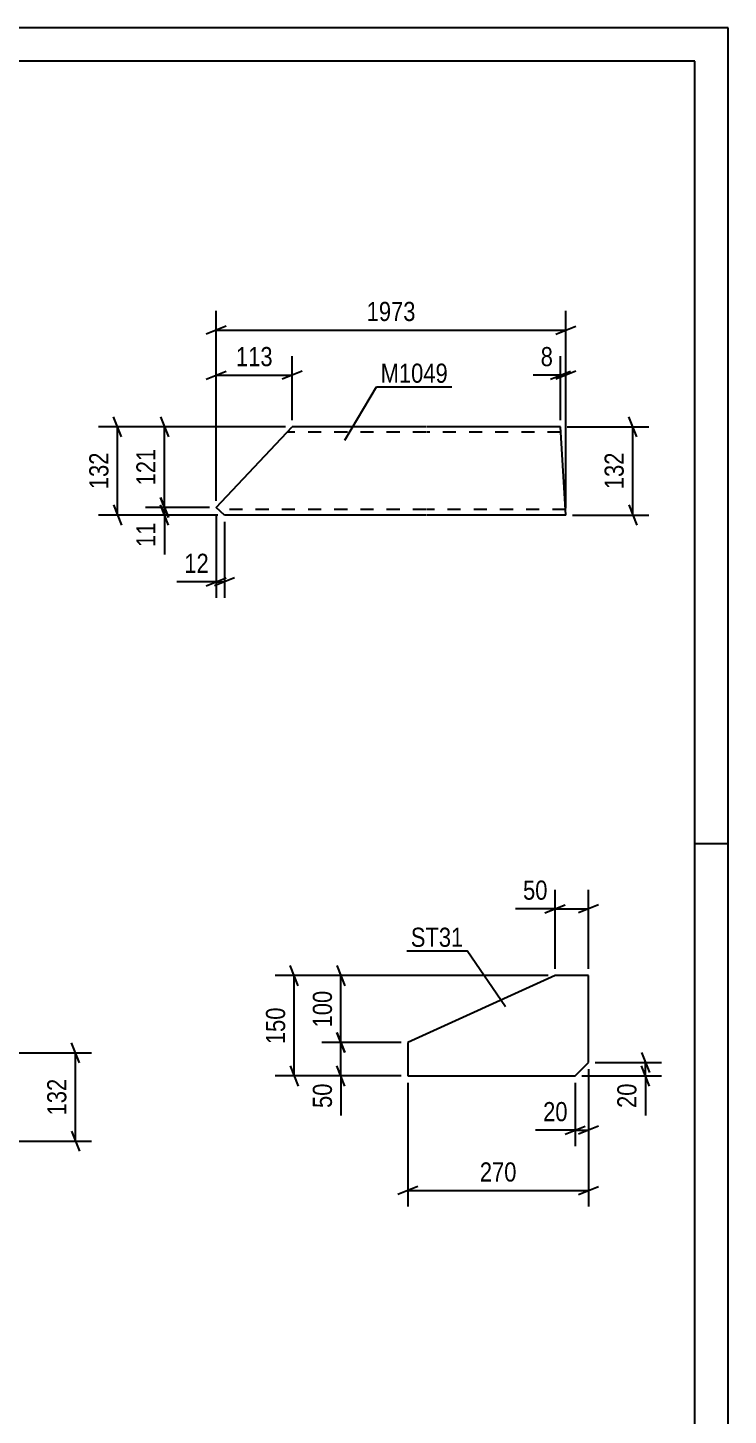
# Model space of a CAD drawing. Header units: millimetres. Extents: x 0 to 594, y 0 to 420.
# Drawn here: x 489.3 to 594, y 212.6 to 420 of the extents above; entities that cross this region are included whole.
import ezdxf

# ---------------------------------------------------------------- set-up
doc = ezdxf.new("R2010")
doc.units = ezdxf.units.MM
doc.linetypes.add('DXK_LINE_DOT2', pattern=[3.9198, 1.9599, -1.9599])
doc.styles.add('Arial Narrow', font='ARIALN.TTF', dxfattribs={"height": 0.2})

# ---------------------------------------------------------------- blocks, each defined once
blk = doc.blocks.new('Unknown-761545609-1163')
at = {"color": 5, "linetype": 'Continuous'}
for p, q in [((594, 420), (0, 420)), ((594, 0), (594, 420)), ((589, 415), (5, 415)), ((589, 5), (589, 415)), ((594, 298), (589, 298))]:
    blk.add_line(p, q, dxfattribs=at)
blk = doc.blocks.new('Part-761545609-13617 - 13616')
at = {"color": 2, "linetype": 'Continuous'}
for p, q in [((517.46, 348.3), (528.81, 360.36)), ((548.81, 360.36), (528.81, 360.36)), ((568.91, 360.36), (548.91, 360.36)), ((569.72, 347.16), (568.91, 360.36)), ((518.67, 347.16), (517.46, 348.3)), ((548.81, 347.16), (518.67, 347.16)), ((569.72, 347.16), (548.91, 347.16))]:
    blk.add_line(p, q, dxfattribs=at)
at = {"color": 7, "linetype": 'DXK_LINE_DOT2'}
for p, q in [((548.81, 359.56), (528.06, 359.56)), ((568.96, 359.56), (548.91, 359.56)), ((548.81, 347.96), (517.82, 347.96)), ((569.67, 347.96), (548.91, 347.96)), ((569.67, 347.96), (569.67, 348.02))]:
    blk.add_line(p, q, dxfattribs=at)
blk = doc.blocks.new('Part-761545609-13827 - 13826')
at = {"color": 2, "linetype": 'Continuous'}
for p, q in [((568.1, 278.3), (546.1, 268.3)), ((573.1, 278.3), (568.1, 278.3)), ((573.1, 265.3), (573.1, 278.3)), ((546.1, 268.3), (546.1, 263.3)), ((571.1, 263.3), (573.1, 265.3)), ((546.1, 263.3), (571.1, 263.3))]:
    blk.add_line(p, q, dxfattribs=at)
blk = doc.blocks.new('StraightDimension-761545609-16827 - 13616')
at = {"color": 7, "linetype": 'Continuous'}
for p, q in [((509.12, 361.86), (510.32, 358.86)), ((527.81, 360.36), (506.87, 360.36)), ((509.72, 348.3), (509.72, 360.36)), ((510.32, 346.8), (509.12, 349.8)), ((516.46, 348.3), (506.87, 348.3))]:
    blk.add_line(p, q, dxfattribs=at)
at = {"color": 0}
blk.add_wipeout([(508.97, 357.67), (504.77, 357.67), (504.77, 350.99), (508.97, 350.99)], dxfattribs=at)
at = {"color": 3, "style": 'Arial Narrow'}
blk.add_text('121', height=2.863, rotation=90.0002, dxfattribs=at).set_placement((508.37, 351.59))
blk = doc.blocks.new('StraightDimension-761545609-13938 - 13616')
at = {"color": 7, "linetype": 'Continuous'}
for p, q in [((517.46, 347.3), (517.46, 334.76)), ((518.67, 346.16), (518.67, 334.76)), ((515.96, 336.56), (518.96, 337.76)), ((520.17, 337.76), (517.17, 336.56)), ((517.46, 337.16), (518.67, 337.16))]:
    blk.add_line(p, q, dxfattribs=at)
at = {"color": 0}
blk.add_wipeout([(516.94, 337.91), (516.94, 342.11), (512.08, 342.11), (512.08, 337.91)], dxfattribs=at)
at = {"color": 7, "linetype": 'Continuous'}
blk.add_line((517.46, 337.16), (511.56, 337.16), dxfattribs=at)
blk.add_line((517.46, 337.16), (511.56, 337.16), dxfattribs=at)
at = {"color": 3, "style": 'Arial Narrow'}
blk.add_text('12', height=2.863, dxfattribs=at).set_placement((512.68, 338.51))
blk = doc.blocks.new('StraightDimension-761545609-13930 - 13616')
at = {"color": 7, "linetype": 'Continuous'}
for p, q in [((568.91, 361.36), (568.91, 370.91)), ((569.72, 348.16), (569.72, 370.91)), ((567.41, 367.46), (570.41, 368.66)), ((571.22, 368.66), (568.22, 367.46)), ((568.91, 368.06), (569.72, 368.06))]:
    blk.add_line(p, q, dxfattribs=at)
at = {"color": 0}
blk.add_wipeout([(568.39, 368.81), (568.39, 373.01), (565.36, 373.01), (565.36, 368.81)], dxfattribs=at)
at = {"color": 7, "linetype": 'Continuous'}
blk.add_line((568.91, 368.06), (564.83, 368.06), dxfattribs=at)
blk.add_line((568.91, 368.06), (564.83, 368.06), dxfattribs=at)
at = {"color": 3, "style": 'Arial Narrow'}
blk.add_text('8', height=2.86, dxfattribs=at).set_placement((565.96, 369.41))
blk = doc.blocks.new('StraightDimension-761545609-13950 - 13616')
at = {"color": 7, "linetype": 'Continuous'}
for p, q in [((580.32, 358.86), (579.12, 361.86)), ((569.91, 360.36), (582.12, 360.36)), ((579.72, 347.16), (579.72, 360.36)), ((579.12, 348.66), (580.32, 345.66)), ((570.72, 347.16), (582.12, 347.16))]:
    blk.add_line(p, q, dxfattribs=at)
at = {"color": 0}
blk.add_wipeout([(578.97, 357.11), (574.77, 357.11), (574.77, 350.42), (578.97, 350.42)], dxfattribs=at)
at = {"color": 3, "style": 'Arial Narrow'}
blk.add_text('132', height=2.863, rotation=90.0002, dxfattribs=at).set_placement((578.37, 351.02))
blk = doc.blocks.new('StraightDimension-761545609-13934 - 13616')
at = {"color": 7, "linetype": 'Continuous'}
for p, q in [((517.46, 349.3), (517.46, 370.91)), ((528.81, 361.36), (528.81, 370.91)), ((515.96, 367.46), (518.96, 368.66)), ((517.46, 368.06), (528.81, 368.06)), ((530.31, 368.66), (527.31, 367.46))]:
    blk.add_line(p, q, dxfattribs=at)
at = {"color": 0}
blk.add_wipeout([(526.48, 368.81), (526.48, 373.01), (519.8, 373.01), (519.8, 368.81)], dxfattribs=at)
at = {"color": 3, "style": 'Arial Narrow'}
blk.add_text('113', height=2.863, dxfattribs=at).set_placement((520.4, 369.41))
blk = doc.blocks.new('StraightDimension-761545609-13956 - 13616')
at = {"color": 7, "linetype": 'Continuous'}
for p, q in [((517.46, 349.3), (517.46, 377.66)), ((569.72, 348.16), (569.72, 377.66)), ((518.96, 375.41), (515.96, 374.21)), ((517.46, 374.81), (569.72, 374.81)), ((568.22, 374.21), (571.22, 375.41))]:
    blk.add_line(p, q, dxfattribs=at)
at = {"color": 0}
blk.add_wipeout([(547.85, 375.56), (547.85, 379.76), (539.34, 379.76), (539.34, 375.56)], dxfattribs=at)
at = {"color": 3, "style": 'Arial Narrow'}
blk.add_text('1973', height=2.863, dxfattribs=at).set_placement((539.94, 376.16))
blk = doc.blocks.new('StraightDimension-761545609-16828 - 13616')
at = {"color": 7, "linetype": 'Continuous'}
for p, q in [((509.12, 349.8), (510.32, 346.8)), ((510.32, 345.66), (509.12, 348.66)), ((516.46, 348.3), (506.87, 348.3)), ((517.67, 347.16), (506.87, 347.16)), ((509.72, 347.16), (509.72, 348.3))]:
    blk.add_line(p, q, dxfattribs=at)
at = {"color": 0}
blk.add_wipeout([(508.97, 346.64), (504.77, 346.64), (504.77, 341.78), (508.97, 341.78)], dxfattribs=at)
at = {"color": 7, "linetype": 'Continuous'}
blk.add_line((509.72, 347.16), (509.72, 341.26), dxfattribs=at)
blk.add_line((509.72, 347.16), (509.72, 341.26), dxfattribs=at)
at = {"color": 3, "style": 'Arial Narrow'}
blk.add_text('11', height=2.863, rotation=90.0002, dxfattribs=at).set_placement((508.37, 342.38))
blk = doc.blocks.new('StraightDimension-761545609-16918 - 13616')
at = {"color": 7, "linetype": 'Continuous'}
for p, q in [((503.28, 358.86), (502.08, 361.86)), ((527.81, 360.36), (499.83, 360.36)), ((502.68, 347.16), (502.68, 360.36)), ((502.08, 348.66), (503.28, 345.66)), ((517.67, 347.16), (499.83, 347.16))]:
    blk.add_line(p, q, dxfattribs=at)
at = {"color": 0}
blk.add_wipeout([(501.93, 357.11), (497.73, 357.11), (497.73, 350.42), (501.93, 350.42)], dxfattribs=at)
at = {"color": 3, "style": 'Arial Narrow'}
blk.add_text('132', height=2.863, rotation=90.0002, dxfattribs=at).set_placement((501.33, 351.02))
blk = doc.blocks.new('StraightDimension-761545609-13980 - 13627')
at = {"color": 7, "linetype": 'Continuous'}
for p, q in [((496.99, 265.26), (495.79, 268.26)), ((473.36, 266.76), (498.79, 266.76)), ((496.39, 253.56), (496.39, 266.76)), ((487.39, 253.56), (498.79, 253.56)), ((495.79, 255.06), (496.99, 252.06))]:
    blk.add_line(p, q, dxfattribs=at)
at = {"color": 0}
blk.add_wipeout([(495.64, 263.5), (491.44, 263.5), (491.44, 256.81), (495.64, 256.81)], dxfattribs=at)
at = {"color": 3, "style": 'Arial Narrow'}
blk.add_text('132', height=2.863, rotation=90.0002, dxfattribs=at).set_placement((495.04, 257.41))
blk = doc.blocks.new('StraightDimension-761545609-14332 - 13826')
at = {"color": 7, "linetype": 'Continuous'}
for p, q in [((568.1, 279.3), (568.1, 291.15)), ((573.1, 279.3), (573.1, 291.15)), ((566.6, 287.7), (569.6, 288.9)), ((574.6, 288.9), (571.6, 287.7)), ((568.1, 288.3), (573.1, 288.3))]:
    blk.add_line(p, q, dxfattribs=at)
at = {"color": 0}
blk.add_wipeout([(567.57, 289.05), (567.57, 293.25), (562.72, 293.25), (562.72, 289.05)], dxfattribs=at)
at = {"color": 7, "linetype": 'Continuous'}
blk.add_line((568.1, 288.3), (562.19, 288.3), dxfattribs=at)
blk.add_line((568.1, 288.3), (562.19, 288.3), dxfattribs=at)
at = {"color": 3, "style": 'Arial Narrow'}
blk.add_text('50', height=2.863, dxfattribs=at).set_placement((563.32, 289.65))
blk = doc.blocks.new('StraightDimension-761545609-14341 - 13826')
at = {"color": 7, "linetype": 'Continuous'}
for p, q in [((535.5, 269.8), (536.7, 266.8)), ((545.1, 268.3), (533.25, 268.3)), ((536.1, 263.3), (536.1, 268.3)), ((536.7, 261.8), (535.5, 264.8)), ((545.1, 263.3), (533.25, 263.3))]:
    blk.add_line(p, q, dxfattribs=at)
at = {"color": 0}
blk.add_wipeout([(535.35, 262.78), (531.15, 262.78), (531.15, 257.92), (535.35, 257.92)], dxfattribs=at)
at = {"color": 7, "linetype": 'Continuous'}
blk.add_line((536.1, 263.3), (536.1, 257.4), dxfattribs=at)
blk.add_line((536.1, 263.3), (536.1, 257.4), dxfattribs=at)
at = {"color": 3, "style": 'Arial Narrow'}
blk.add_text('50', height=2.863, rotation=90.0002, dxfattribs=at).set_placement((534.75, 258.52))
blk = doc.blocks.new('StraightDimension-761545609-14328 - 13826')
at = {"color": 7, "linetype": 'Continuous'}
for p, q in [((573.1, 264.3), (573.1, 252.79)), ((571.1, 262.3), (571.1, 252.79)), ((569.6, 254.59), (572.6, 255.79)), ((571.1, 255.19), (573.1, 255.19)), ((574.6, 255.79), (571.6, 254.59))]:
    blk.add_line(p, q, dxfattribs=at)
at = {"color": 0}
blk.add_wipeout([(570.57, 255.94), (570.57, 260.14), (565.72, 260.14), (565.72, 255.94)], dxfattribs=at)
at = {"color": 7, "linetype": 'Continuous'}
blk.add_line((571.1, 255.19), (565.19, 255.19), dxfattribs=at)
blk.add_line((571.1, 255.19), (565.19, 255.19), dxfattribs=at)
at = {"color": 3, "style": 'Arial Narrow'}
blk.add_text('20', height=2.863, dxfattribs=at).set_placement((566.32, 256.54))
blk = doc.blocks.new('StraightDimension-761545609-14336 - 13826')
at = {"color": 7, "linetype": 'Continuous'}
for p, q in [((581.02, 266.8), (582.22, 263.8)), ((574.1, 265.3), (584.02, 265.3)), ((582.22, 261.8), (581.02, 264.8)), ((581.62, 263.3), (581.62, 265.3)), ((572.1, 263.3), (584.02, 263.3))]:
    blk.add_line(p, q, dxfattribs=at)
at = {"color": 0}
blk.add_wipeout([(580.87, 262.78), (576.67, 262.78), (576.67, 257.92), (580.87, 257.92)], dxfattribs=at)
at = {"color": 7, "linetype": 'Continuous'}
blk.add_line((581.62, 263.3), (581.62, 257.4), dxfattribs=at)
blk.add_line((581.62, 263.3), (581.62, 257.4), dxfattribs=at)
at = {"color": 3, "style": 'Arial Narrow'}
blk.add_text('20', height=2.863, rotation=90.0002, dxfattribs=at).set_placement((580.27, 258.52))
blk = doc.blocks.new('StraightDimension-761545609-14340 - 13826')
at = {"color": 7, "linetype": 'Continuous'}
for p, q in [((567.1, 278.3), (533.25, 278.3)), ((535.5, 279.8), (536.7, 276.8)), ((536.1, 268.3), (536.1, 278.3)), ((536.7, 266.8), (535.5, 269.8)), ((545.1, 268.3), (533.25, 268.3))]:
    blk.add_line(p, q, dxfattribs=at)
at = {"color": 0}
blk.add_wipeout([(535.35, 276.64), (531.15, 276.64), (531.15, 269.96), (535.35, 269.96)], dxfattribs=at)
at = {"color": 3, "style": 'Arial Narrow'}
blk.add_text('100', height=2.863, rotation=90.0002, dxfattribs=at).set_placement((534.75, 270.56))
blk = doc.blocks.new('StraightDimension-761545609-14346 - 13826')
at = {"color": 7, "linetype": 'Continuous'}
for p, q in [((573.1, 264.3), (573.1, 243.77)), ((546.1, 262.3), (546.1, 243.77)), ((547.6, 246.77), (544.6, 245.57)), ((546.1, 246.17), (573.1, 246.17)), ((571.6, 245.57), (574.6, 246.77))]:
    blk.add_line(p, q, dxfattribs=at)
at = {"color": 0}
blk.add_wipeout([(562.94, 246.92), (562.94, 251.12), (556.26, 251.12), (556.26, 246.92)], dxfattribs=at)
at = {"color": 3, "style": 'Arial Narrow'}
blk.add_text('270', height=2.863, dxfattribs=at).set_placement((556.86, 247.52))
blk = doc.blocks.new('StraightDimension-761545609-14350 - 13826')
at = {"color": 7, "linetype": 'Continuous'}
for p, q in [((567.1, 278.3), (526.25, 278.3)), ((529.7, 276.8), (528.5, 279.8)), ((529.1, 263.3), (529.1, 278.3)), ((528.5, 264.8), (529.7, 261.8)), ((545.1, 263.3), (526.25, 263.3))]:
    blk.add_line(p, q, dxfattribs=at)
at = {"color": 0}
blk.add_wipeout([(528.35, 274.14), (524.15, 274.14), (524.15, 267.46), (528.35, 267.46)], dxfattribs=at)
at = {"color": 3, "style": 'Arial Narrow'}
blk.add_text('150', height=2.863, rotation=90.0002, dxfattribs=at).set_placement((527.75, 268.06))
blk = doc.blocks.new('Mark-761545609-14446 - 13616')
at = {"color": 0}
blk.add_wipeout([(552.08, 366.93), (552.08, 369.93), (542.03, 369.93), (542.03, 366.93)], dxfattribs=at)
blk.add_wipeout([(552.08, 366.93), (552.08, 369.93), (542.03, 369.93), (542.03, 366.93)], dxfattribs=at)
at = {"color": 30, "linetype": 'Continuous'}
for p, q in [((536.69, 358.35), (541.43, 366.33)), ((541.43, 366.33), (552.68, 366.33))]:
    blk.add_line(p, q, dxfattribs=at)
at = {"color": 3, "style": 'Arial Narrow'}
blk.add_text('M1049', height=2.863, dxfattribs=at).set_placement((542.03, 366.93))
blk = doc.blocks.new('Mark-761545609-14502 - 13826')
at = {"color": 0}
blk.add_wipeout([(554.39, 282.61), (554.39, 285.61), (546.54, 285.61), (546.54, 282.61)], dxfattribs=at)
blk.add_wipeout([(554.39, 282.61), (554.39, 285.61), (546.54, 285.61), (546.54, 282.61)], dxfattribs=at)
at = {"color": 30, "linetype": 'Continuous'}
for p in [(545.94, 282.01), (560.69, 273.62)]:
    blk.add_line(p, (554.99, 282.01), dxfattribs=at)
at = {"color": 3, "style": 'Arial Narrow'}
blk.add_text('ST31', height=2.863, dxfattribs=at).set_placement((546.54, 282.61))

msp = doc.modelspace()

# ---------------------------------------------------------------- block references
for name in ['Unknown-761545609-1163', 'Part-761545609-13617 - 13616', 'Part-761545609-13827 - 13826']:
    msp.add_blockref(name, (0, 0))

# ---------------------------------------------------------------- next in the draw order: block references
for name in ['StraightDimension-761545609-13930 - 13616', 'StraightDimension-761545609-16827 - 13616', 'StraightDimension-761545609-14332 - 13826', 'StraightDimension-761545609-14341 - 13826', 'StraightDimension-761545609-13980 - 13627', 'StraightDimension-761545609-14328 - 13826']:
    msp.add_blockref(name, (0, 0))

# ---------------------------------------------------------------- next in the draw order: block references
for name in ['StraightDimension-761545609-13934 - 13616', 'StraightDimension-761545609-13950 - 13616', 'StraightDimension-761545609-13938 - 13616', 'StraightDimension-761545609-14340 - 13826', 'StraightDimension-761545609-14336 - 13826']:
    msp.add_blockref(name, (0, 0))

# ---------------------------------------------------------------- next in the draw order: block references
for name in ['StraightDimension-761545609-13956 - 13616', 'StraightDimension-761545609-14346 - 13826']:
    msp.add_blockref(name, (0, 0))

# ---------------------------------------------------------------- next in the draw order: block references
for name in ['Mark-761545609-14446 - 13616', 'StraightDimension-761545609-16828 - 13616', 'StraightDimension-761545609-14350 - 13826']:
    msp.add_blockref(name, (0, 0))

# ---------------------------------------------------------------- next in the draw order: block references
for name in ['StraightDimension-761545609-16918 - 13616', 'Mark-761545609-14502 - 13826']:
    msp.add_blockref(name, (0, 0))

doc.saveas('drawing.dxf')
